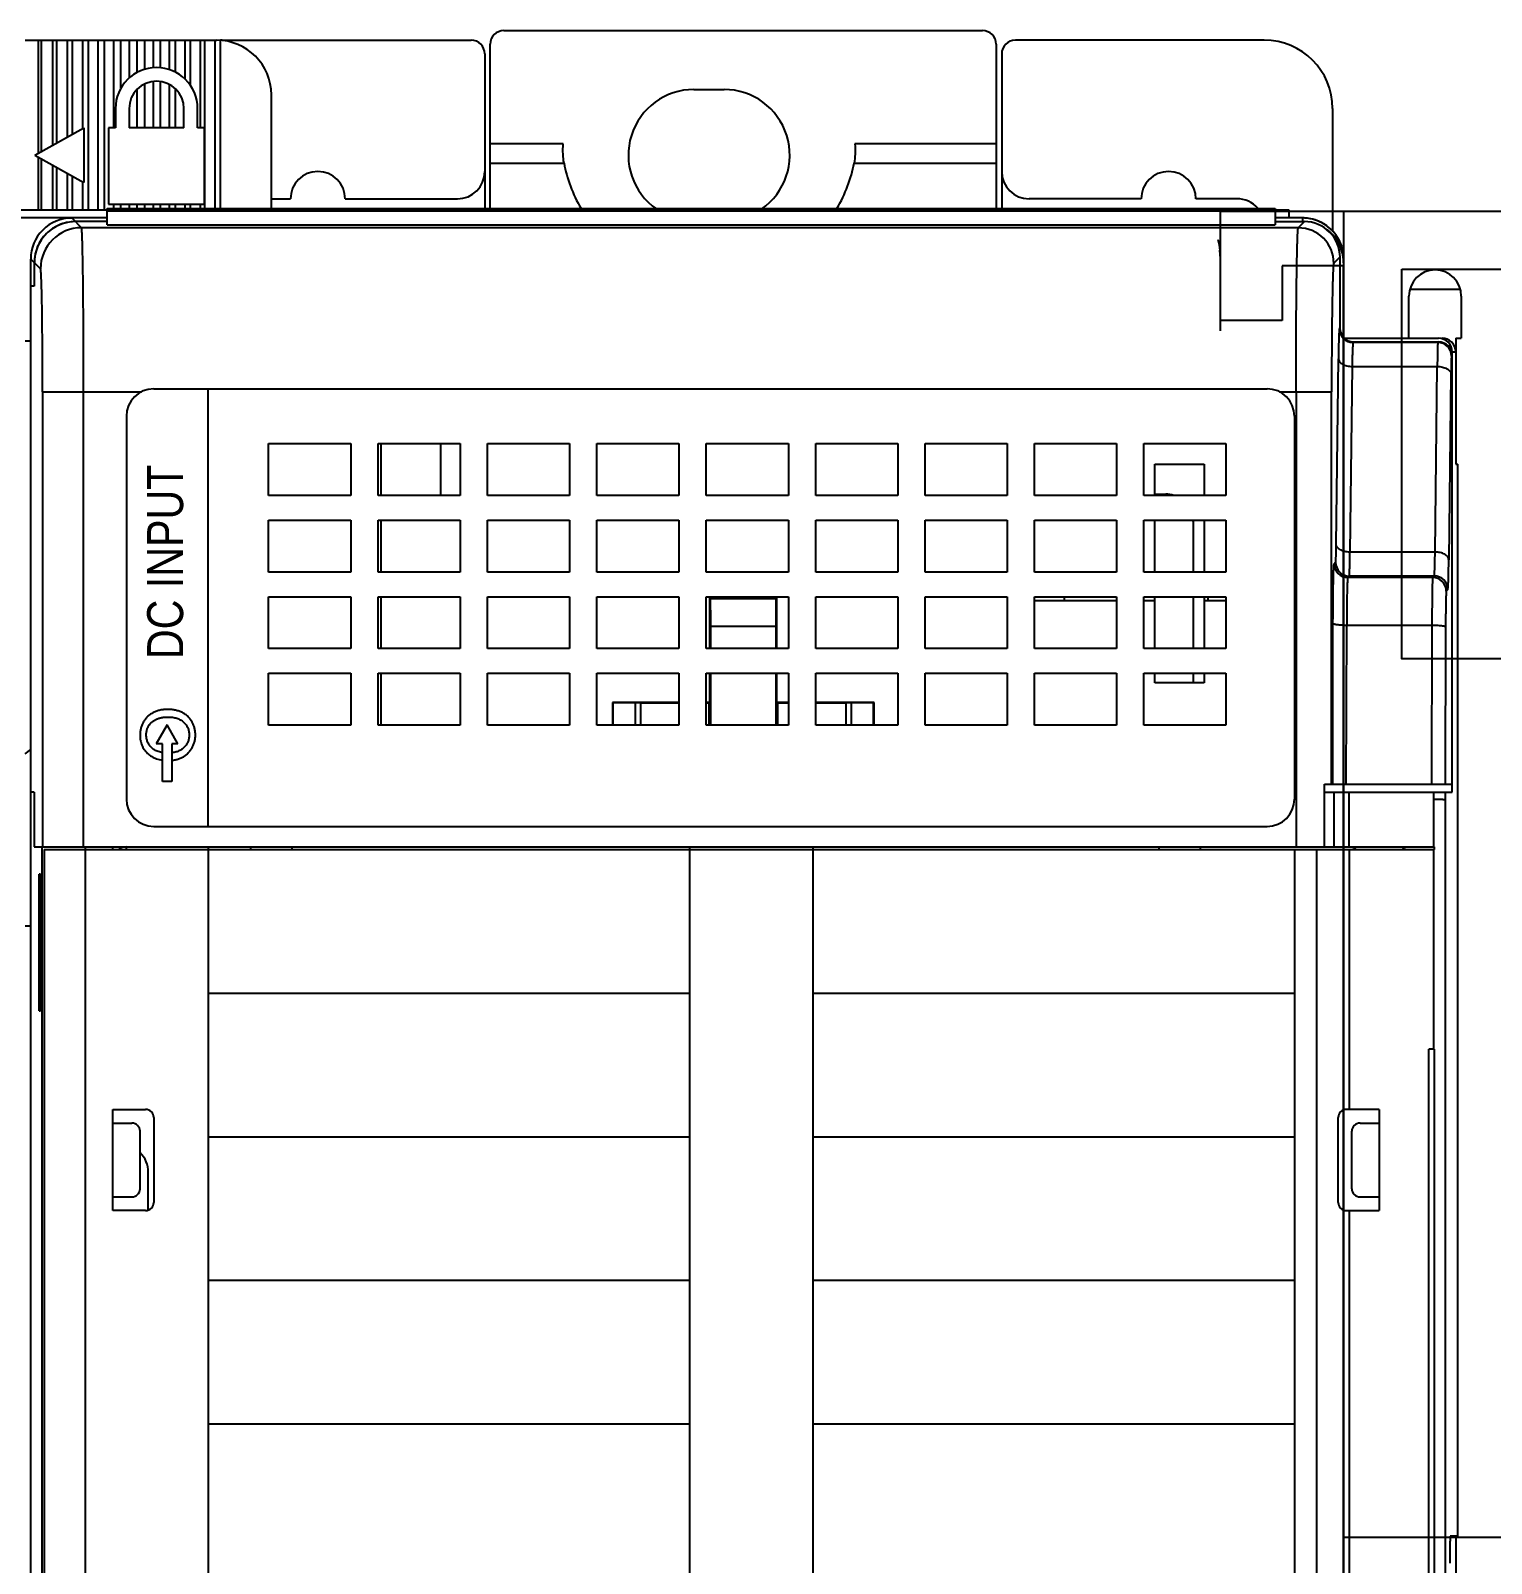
# Model space of a CAD drawing. Header units: inches. Extents: x -38 to 199, y -310 to 64.
# Drawn here: x 159.804 to 161.906, y 57.961 to 60.168 of the extents above; entities that cross this region are included whole.
import ezdxf

# ---------------------------------------------------------------- set-up
doc = ezdxf.new("R2010")
doc.units = ezdxf.units.IN
doc.header["$MEASUREMENT"] = 0
doc.layers.add('PLC', color=7, linetype='Continuous')
doc.styles.get("Standard").update_dxf_attribs({"font": 'arial.ttf'})

# ---------------------------------------------------------------- blocks, each defined once
blk = doc.blocks.new('DI32')
at = {"layer": 'PLC', "color": 7, "linetype": 'Continuous'}
for p, q in [((0.8465, 0.2894), (1.5354, 0.2894)), ((0.1575, 0.2756), (0.4331, 0.2756)), ((0.176, 0.2756), (0.176, 0.1129)), ((0.1808, 0.1155), (0.1808, 0.2756)), ((0.1968, 0.2756), (0.1968, 0.1244)), ((0.2028, 0.1278), (0.2028, 0.2756)), ((0.2181, 0.2756), (0.2181, 0.1363)), ((0.2254, 0.1403), (0.2254, 0.2756)), ((0.24, 0.2756), (0.24, 0.1484)), ((0.2485, 0.0315), (0.2485, 0.2756)), ((0.2622, 0.2756), (0.2622, 0.0315)), ((0.2718, 0.0315), (0.2718, 0.2756)), ((0.2846, 0.2756), (0.2846, 0.1496)), ((0.2953, 0.2066), (0.2953, 0.2756)), ((0.307, 0.2756), (0.307, 0.2211)), ((0.3188, 0.2293), (0.3188, 0.2756)), ((0.3294, 0.2756), (0.3294, 0.2337)), ((0.3421, 0.2361), (0.3421, 0.2756)), ((0.3516, 0.2756), (0.3516, 0.236)), ((0.3651, 0.2332), (0.3651, 0.2756)), ((0.3734, 0.2756), (0.3734, 0.2297)), ((0.3877, 0.2194), (0.3877, 0.2756)), ((0.3947, 0.2756), (0.3947, 0.2112)), ((0.4098, 0.1496), (0.4098, 0.2756)), ((0.4155, 0.2756), (0.4155, 0.0334)), ((0.4311, 0.0334), (0.4311, 0.2756)), ((0.4387, 0.0334), (0.4387, 0.2754)), ((0.4409, 0.2756), (0.7992, 0.2756)), ((0.8268, 0.0334), (0.8268, 0.2697)), ((1.5551, 0.2697), (1.5551, 0.0334)), ((1.9409, 0.2756), (1.5827, 0.2756)), ((0.8189, 0.2559), (0.8189, 0.0334)), ((1.563, 0.2559), (1.563, 0.0334)), ((0.3188, 0.1496), (0.3188, 0.2051)), ((0.3294, 0.2126), (0.3294, 0.1496)), ((0.3421, 0.1496), (0.3421, 0.2163)), ((0.3516, 0.2162), (0.3516, 0.1496)), ((0.3651, 0.1496), (0.3651, 0.2118)), ((0.3734, 0.2059), (0.3734, 0.1496)), ((1.1201, 0.2047), (1.1634, 0.2047)), ((0.2874, 0.1772), (0.2874, 0.1496)), ((0.3071, 0.1772), (0.3071, 0.1496)), ((0.3858, 0.1496), (0.3858, 0.1772)), ((0.4055, 0.1496), (0.4055, 0.1772)), ((0.5118, 0.0334), (0.5118, 0.1969)), ((2.0394, -0.0002), (2.0394, 0.1772)), ((0.1713, 0.1102), (0.2421, 0.1496)), ((0.2421, 0.1496), (0.2421, 0.0709)), ((0.2776, 0.1496), (0.2776, 0.0394)), ((0.2874, 0.1496), (0.2776, 0.1496)), ((0.3858, 0.1496), (0.3071, 0.1496)), ((0.4154, 0.1496), (0.4055, 0.1496)), ((0.4154, 0.0394), (0.4154, 0.1496)), ((0.9318, 0.1265), (0.8268, 0.1265)), ((1.5551, 0.1265), (1.3517, 0.1265)), ((0.1713, 0.1102), (0.2421, 0.0709)), ((0.176, 0.1076), (0.176, 0.0315)), ((0.1808, 0.0315), (0.1808, 0.105)), ((0.1968, 0.0961), (0.1968, 0.0315)), ((0.2028, 0.0315), (0.2028, 0.0927)), ((0.8268, 0.0987), (0.933, 0.0987)), ((1.3505, 0.0987), (1.5551, 0.0987)), ((0.2181, 0.0842), (0.2181, 0.0315)), ((0.2254, 0.0315), (0.2254, 0.0801)), ((0.24, 0.0721), (0.24, 0.0315)), ((0.5118, 0.0472), (0.5394, 0.0472)), ((0.6181, 0.0472), (0.7795, 0.0472)), ((1.7638, 0.0472), (1.6024, 0.0472)), ((1.9016, 0.0472), (1.8425, 0.0472)), ((0.0394, 0.0315), (0.2756, 0.0315)), ((0.2756, 0.0099), (0.2756, 0.0334)), ((0.2756, 0.0334), (1.9567, 0.0334)), ((0.2756, 0.0328), (1.9567, 0.0328)), ((0.2756, 0.0322), (0.6299, 0.0322)), ((0.2756, 0.0316), (0.6299, 0.0316)), ((0.2756, 0.031), (1.9567, 0.031)), ((0.2756, 0.0305), (1.9567, 0.0305)), ((0.2756, 0.0299), (1.9567, 0.0299)), ((0.2776, 0.0394), (0.4154, 0.0394)), ((0.2846, 0.0394), (0.2846, 0.0334)), ((0.2953, 0.0334), (0.2953, 0.0394)), ((0.307, 0.0394), (0.307, 0.0334)), ((0.3188, 0.0334), (0.3188, 0.0394)), ((0.3294, 0.0394), (0.3294, 0.0334)), ((0.3421, 0.0334), (0.3421, 0.0394)), ((0.3516, 0.0394), (0.3516, 0.0334)), ((0.3651, 0.0334), (0.3651, 0.0394)), ((0.3734, 0.0394), (0.3734, 0.0334)), ((0.3877, 0.0334), (0.3877, 0.0394)), ((0.3947, 0.0394), (0.3947, 0.0334)), ((0.4098, 0.0334), (0.4098, 0.0394)), ((0.6299, 0.0322), (0.6299, 0.031)), ((0.7874, 0.031), (0.7874, 0.0322)), ((0.7874, 0.0322), (1.4173, 0.0322)), ((0.7874, 0.0316), (1.4173, 0.0316)), ((1.4173, 0.0322), (1.4173, 0.031)), ((1.5748, 0.031), (1.5748, 0.0322)), ((1.5748, 0.0322), (1.9567, 0.0322)), ((1.5748, 0.0316), (1.9567, 0.0316)), ((1.9567, 0.0334), (1.9567, 0.0099)), ((1.9567, 0.0315), (1.9764, 0.0315)), ((1.9764, 0.0315), (1.9764, 0.0197)), ((0.2756, 0.0197), (0.0197, 0.0197)), ((0.2244, 0.0197), (0.2386, 0.0055)), ((0.2756, 0.0144), (0.2297, 0.0144)), ((1.9898, 0.0055), (0.2386, 0.0055)), ((0.2756, 0.0099), (1.9567, 0.0099)), ((1.9961, 0.0197), (1.9567, 0.0197)), ((1.9567, 0.0144), (1.9987, 0.0144)), ((1.9898, 0.0055), (1.9987, 0.0144)), ((1.9961, 0.0197), (1.9961, 0.0144)), ((0.1654, -4.6063), (0.1654, -0.0394)), ((0.1795, -0.0535), (0.1654, -0.0394)), ((2.0498, -0.0368), (2.041, -0.0456)), ((2.0498, -0.0368), (2.0498, -0.1392)), ((0.1706, -0.0591), (0.1703, -0.0787)), ((0.1706, -0.0447), (0.1706, -0.0591)), ((2.0551, -0.0447), (2.0551, -0.1523)), ((0.1703, -0.0787), (0.1654, -0.0787)), ((2.1506, -0.0827), (2.223, -0.0827)), ((2.1492, -0.1535), (2.1492, -0.0927)), ((2.2244, -0.0927), (2.2244, -0.1535)), ((2.049, -0.14), (2.0498, -0.1392)), ((2.0564, -0.1535), (2.1916, -0.1535)), ((2.2165, -0.1535), (2.2165, -0.3346)), ((2.2165, -0.1535), (2.2244, -0.1535)), ((0.1654, -0.1575), (0.1575, -0.1575)), ((2.0695, -0.1588), (2.0687, -0.1596)), ((2.1908, -0.1596), (2.0687, -0.1596)), ((2.0695, -0.1588), (2.1916, -0.1588)), ((2.1908, -0.1596), (2.1916, -0.1588)), ((2.2112, -0.8071), (2.2112, -0.1732)), ((2.2112, -0.1732), (2.2165, -0.1732)), ((2.0445, -0.4502), (2.0476, -0.183)), ((2.0673, -0.1941), (2.0641, -0.4613)), ((2.0673, -0.1941), (2.1899, -0.1941)), ((2.1868, -0.4613), (2.1899, -0.1941)), ((2.2112, -0.1785), (2.2104, -0.1793)), ((0.2416, -0.2307), (0.2416, -0.2165)), ((2.2096, -0.2052), (2.2064, -0.4723)), ((0.1826, -0.2306), (0.1826, -0.8858)), ((0.1826, -0.2307), (0.3247, -0.2307)), ((0.2416, -0.8858), (0.2416, -0.2307)), ((0.3425, -0.2264), (1.9449, -0.2264)), ((1.9627, -0.2307), (2.0378, -0.2307)), ((1.9866, -0.2307), (1.9866, -0.8858)), ((2.0378, -0.7953), (2.0378, -0.2306)), ((0.3031, -0.2657), (0.3031, -0.8169)), ((1.9843, -0.2657), (1.9843, -0.8169)), ((0.5079, -0.3799), (0.5079, -0.3051)), ((0.5079, -0.3051), (0.626, -0.3051)), ((0.626, -0.3051), (0.626, -0.3799)), ((0.6654, -0.3799), (0.6654, -0.3051)), ((0.6654, -0.3051), (0.7835, -0.3051)), ((0.6693, -0.3051), (0.6693, -0.3799)), ((0.7559, -0.3799), (0.7559, -0.3051)), ((0.7835, -0.3051), (0.7835, -0.3799)), ((0.8228, -0.3799), (0.8228, -0.3051)), ((0.8228, -0.3051), (0.9409, -0.3051)), ((0.9409, -0.3051), (0.9409, -0.3799)), ((0.9803, -0.3799), (0.9803, -0.3051)), ((0.9803, -0.3051), (1.0984, -0.3051)), ((1.0984, -0.3051), (1.0984, -0.3799)), ((1.1378, -0.3799), (1.1378, -0.3051)), ((1.1378, -0.3051), (1.2559, -0.3051)), ((1.2559, -0.3051), (1.2559, -0.3799)), ((1.2953, -0.3799), (1.2953, -0.3051)), ((1.2953, -0.3051), (1.4134, -0.3051)), ((1.4134, -0.3051), (1.4134, -0.3799)), ((1.4528, -0.3799), (1.4528, -0.3051)), ((1.4528, -0.3051), (1.5709, -0.3051)), ((1.5709, -0.3051), (1.5709, -0.3799)), ((1.6102, -0.3799), (1.6102, -0.3051)), ((1.6102, -0.3051), (1.7283, -0.3051)), ((1.7283, -0.3051), (1.7283, -0.3799)), ((1.7677, -0.3799), (1.7677, -0.3051)), ((1.7677, -0.3051), (1.8858, -0.3051)), ((1.8858, -0.3051), (1.8858, -0.3799)), ((1.7835, -0.3799), (1.7835, -0.3346)), ((1.7835, -0.3346), (1.8543, -0.3346)), ((1.8543, -0.3346), (1.8543, -0.3799)), ((2.2165, -0.3346), (2.2193, -0.3346)), ((2.2193, -1.878), (2.2193, -0.3346)), ((0.626, -0.3799), (0.5079, -0.3799)), ((0.7835, -0.3799), (0.6654, -0.3799)), ((0.9409, -0.3799), (0.8228, -0.3799)), ((1.0984, -0.3799), (0.9803, -0.3799)), ((1.2559, -0.3799), (1.1378, -0.3799)), ((1.4134, -0.3799), (1.2953, -0.3799)), ((1.5709, -0.3799), (1.4528, -0.3799)), ((1.7283, -0.3799), (1.6102, -0.3799)), ((1.8858, -0.3799), (1.7677, -0.3799)), ((1.7835, -0.378), (1.7992, -0.378)), ((0.5079, -0.4902), (0.5079, -0.4154)), ((0.5079, -0.4154), (0.626, -0.4154)), ((0.626, -0.4154), (0.626, -0.4902)), ((0.6654, -0.4902), (0.6654, -0.4154)), ((0.6654, -0.4154), (0.7835, -0.4154)), ((0.6693, -0.4154), (0.6693, -0.4902)), ((0.7835, -0.4154), (0.7835, -0.4902)), ((0.8228, -0.4902), (0.8228, -0.4154)), ((0.8228, -0.4154), (0.9409, -0.4154)), ((0.9409, -0.4154), (0.9409, -0.4902)), ((0.9803, -0.4902), (0.9803, -0.4154)), ((0.9803, -0.4154), (1.0984, -0.4154)), ((1.0984, -0.4154), (1.0984, -0.4902)), ((1.1378, -0.4902), (1.1378, -0.4154)), ((1.1378, -0.4154), (1.2559, -0.4154)), ((1.2559, -0.4154), (1.2559, -0.4902)), ((1.2953, -0.4902), (1.2953, -0.4154)), ((1.2953, -0.4154), (1.4134, -0.4154)), ((1.4134, -0.4154), (1.4134, -0.4902)), ((1.4528, -0.4902), (1.4528, -0.4154)), ((1.4528, -0.4154), (1.5709, -0.4154)), ((1.5709, -0.4154), (1.5709, -0.4902)), ((1.6102, -0.4902), (1.6102, -0.4154)), ((1.6102, -0.4154), (1.7283, -0.4154)), ((1.7283, -0.4154), (1.7283, -0.4902)), ((1.7677, -0.4902), (1.7677, -0.4154)), ((1.7677, -0.4154), (1.8858, -0.4154)), ((1.7835, -0.4902), (1.7835, -0.4154)), ((1.8386, -0.4173), (1.8386, -0.4902)), ((1.8543, -0.4154), (1.8543, -0.4902)), ((1.8858, -0.4154), (1.8858, -0.4902)), ((2.1868, -0.4613), (2.0641, -0.4613)), ((2.0415, -0.4782), (2.0436, -0.4761)), ((0.626, -0.4902), (0.5079, -0.4902)), ((0.7835, -0.4902), (0.6654, -0.4902)), ((0.9409, -0.4902), (0.8228, -0.4902)), ((1.0984, -0.4902), (0.9803, -0.4902)), ((1.2559, -0.4902), (1.1378, -0.4902)), ((1.4134, -0.4902), (1.2953, -0.4902)), ((1.5709, -0.4902), (1.4528, -0.4902)), ((1.7283, -0.4902), (1.6102, -0.4902)), ((1.8858, -0.4902), (1.7677, -0.4902)), ((2.0633, -0.4957), (2.0612, -0.4979)), ((2.1832, -0.4979), (2.0612, -0.4979)), ((2.0633, -0.4957), (2.1854, -0.4957)), ((2.1832, -0.4979), (2.1854, -0.4957)), ((0.5079, -0.6004), (0.5079, -0.5256)), ((0.5079, -0.5256), (0.626, -0.5256)), ((0.626, -0.5256), (0.626, -0.6004)), ((0.6654, -0.6004), (0.6654, -0.5256)), ((0.6654, -0.5256), (0.7835, -0.5256)), ((0.6693, -0.5256), (0.6693, -0.6004)), ((0.7835, -0.5256), (0.7835, -0.6004)), ((0.8228, -0.6004), (0.8228, -0.5256)), ((0.8228, -0.5256), (0.9409, -0.5256)), ((0.9409, -0.5256), (0.9409, -0.6004)), ((0.9803, -0.6004), (0.9803, -0.5256)), ((0.9803, -0.5256), (1.0984, -0.5256)), ((1.0984, -0.5256), (1.0984, -0.6004)), ((1.1378, -0.6004), (1.1378, -0.5256)), ((1.1378, -0.5256), (1.2559, -0.5256)), ((1.1431, -0.6004), (1.1431, -0.5256)), ((1.1438, -0.5288), (1.1435, -0.5256)), ((1.2381, -0.5288), (1.1438, -0.5288)), ((1.2384, -0.5256), (1.2381, -0.5288)), ((1.2388, -0.5256), (1.2388, -0.6004)), ((1.2559, -0.5256), (1.2559, -0.6004)), ((1.2953, -0.6004), (1.2953, -0.5256)), ((1.2953, -0.5256), (1.4134, -0.5256)), ((1.4134, -0.5256), (1.4134, -0.6004)), ((1.4528, -0.6004), (1.4528, -0.5256)), ((1.4528, -0.5256), (1.5709, -0.5256)), ((1.5709, -0.5256), (1.5709, -0.6004)), ((1.6102, -0.6004), (1.6102, -0.5256)), ((1.6102, -0.5256), (1.7283, -0.5256)), ((1.6535, -0.5315), (1.6535, -0.5256)), ((1.7283, -0.5256), (1.7283, -0.6004)), ((1.7677, -0.6004), (1.7677, -0.5256)), ((1.7677, -0.5256), (1.8858, -0.5256)), ((1.7835, -0.6004), (1.7835, -0.5256)), ((1.8386, -0.5256), (1.8386, -0.6004)), ((1.8543, -0.5256), (1.8543, -0.6004)), ((1.8595, -0.5256), (1.8595, -0.5315)), ((1.8858, -0.5256), (1.8858, -0.6004)), ((2.205, -0.5154), (2.2029, -0.5176)), ((1.7283, -0.5315), (1.6102, -0.5315)), ((1.7835, -0.5315), (1.7677, -0.5315)), ((1.8858, -0.5315), (1.8543, -0.5315)), ((1.1441, -0.6004), (1.1441, -0.5681)), ((1.1441, -0.5681), (1.2378, -0.5681)), ((1.2378, -0.5681), (1.2378, -0.6004)), ((2.0394, -0.7953), (2.0398, -0.5644)), ((2.059, -0.7953), (2.0595, -0.5669)), ((2.1822, -0.5669), (2.0595, -0.5669)), ((2.1822, -0.5669), (2.1818, -0.7953)), ((2.2019, -0.5693), (2.2015, -0.7953)), ((0.626, -0.6004), (0.5079, -0.6004)), ((0.7835, -0.6004), (0.6654, -0.6004)), ((0.9409, -0.6004), (0.8228, -0.6004)), ((1.0984, -0.6004), (0.9803, -0.6004)), ((1.2559, -0.6004), (1.1378, -0.6004)), ((1.4134, -0.6004), (1.2953, -0.6004)), ((1.5709, -0.6004), (1.4528, -0.6004)), ((1.7283, -0.6004), (1.6102, -0.6004)), ((1.8858, -0.6004), (1.7677, -0.6004)), ((0.5079, -0.7106), (0.5079, -0.6358)), ((0.5079, -0.6358), (0.626, -0.6358)), ((0.626, -0.6358), (0.626, -0.7106)), ((0.6654, -0.7106), (0.6654, -0.6358)), ((0.6654, -0.6358), (0.7835, -0.6358)), ((0.6693, -0.6358), (0.6693, -0.7106)), ((0.7835, -0.6358), (0.7835, -0.7106)), ((0.8228, -0.7106), (0.8228, -0.6358)), ((0.8228, -0.6358), (0.9409, -0.6358)), ((0.9409, -0.6358), (0.9409, -0.7106)), ((0.9803, -0.7106), (0.9803, -0.6358)), ((0.9803, -0.6358), (1.0984, -0.6358)), ((1.0984, -0.6358), (1.0984, -0.7106)), ((1.1378, -0.7106), (1.1378, -0.6358)), ((1.1378, -0.6358), (1.2559, -0.6358)), ((1.1431, -0.6778), (1.1431, -0.6358)), ((1.1441, -0.7106), (1.1441, -0.6358)), ((1.2378, -0.6358), (1.2378, -0.7106)), ((1.2388, -0.6358), (1.2388, -0.6778)), ((1.2559, -0.6358), (1.2559, -0.7106)), ((1.2953, -0.7106), (1.2953, -0.6358)), ((1.2953, -0.6358), (1.4134, -0.6358)), ((1.4134, -0.6358), (1.4134, -0.7106)), ((1.4528, -0.7106), (1.4528, -0.6358)), ((1.4528, -0.6358), (1.5709, -0.6358)), ((1.5709, -0.6358), (1.5709, -0.7106)), ((1.6102, -0.7106), (1.6102, -0.6358)), ((1.6102, -0.6358), (1.7283, -0.6358)), ((1.7283, -0.6358), (1.7283, -0.7106)), ((1.7677, -0.7106), (1.7677, -0.6358)), ((1.7677, -0.6358), (1.8858, -0.6358)), ((1.7835, -0.6496), (1.7835, -0.6358)), ((1.8386, -0.6358), (1.8386, -0.6496)), ((1.8543, -0.6358), (1.8543, -0.6496)), ((1.8858, -0.6358), (1.8858, -0.7106)), ((1.8543, -0.6496), (1.7835, -0.6496)), ((1.0026, -0.6778), (1.0026, -0.7106)), ((1.0026, -0.6778), (1.0032, -0.6784)), ((1.0984, -0.6778), (1.0026, -0.6778)), ((1.0032, -0.6784), (1.0032, -0.7106)), ((1.0236, -0.6784), (1.0032, -0.6784)), ((1.0354, -0.6785), (1.0354, -0.7106)), ((1.0433, -0.6791), (1.0433, -0.7106)), ((1.0984, -0.6791), (1.0433, -0.6791)), ((1.1431, -0.6778), (1.1378, -0.6778)), ((1.1417, -0.6791), (1.1378, -0.6791)), ((1.1431, -0.6778), (1.1417, -0.6791)), ((1.1417, -0.7106), (1.1417, -0.6791)), ((1.2388, -0.6778), (1.2402, -0.6791)), ((1.2559, -0.6778), (1.2388, -0.6778)), ((1.2402, -0.6791), (1.2402, -0.7106)), ((1.2559, -0.6791), (1.2402, -0.6791)), ((1.3793, -0.6778), (1.2953, -0.6778)), ((1.3386, -0.6791), (1.2953, -0.6791)), ((1.3386, -0.6791), (1.3386, -0.7106)), ((1.3465, -0.6785), (1.3465, -0.7106)), ((1.3786, -0.6784), (1.3583, -0.6784)), ((1.3793, -0.6778), (1.3786, -0.6784)), ((1.3786, -0.7106), (1.3786, -0.6784)), ((1.3793, -0.7106), (1.3793, -0.6778)), ((0.3618, -0.7103), (0.3461, -0.7374)), ((0.3774, -0.7374), (0.3618, -0.7103)), ((0.626, -0.7106), (0.5079, -0.7106)), ((0.7835, -0.7106), (0.6654, -0.7106)), ((0.9409, -0.7106), (0.8228, -0.7106)), ((1.0984, -0.7106), (0.9803, -0.7106)), ((1.2559, -0.7106), (1.1378, -0.7106)), ((1.4134, -0.7106), (1.2953, -0.7106)), ((1.5709, -0.7106), (1.4528, -0.7106)), ((1.7283, -0.7106), (1.6102, -0.7106)), ((1.8858, -0.7106), (1.7677, -0.7106)), ((0.1575, -0.752), (0.1654, -0.7457)), ((0.3552, -0.7374), (0.3461, -0.7374)), ((0.3552, -0.7915), (0.3552, -0.7374)), ((0.3552, -0.75), (0.3552, -0.75)), ((0.3774, -0.7374), (0.3684, -0.7374)), ((0.3684, -0.7374), (0.3684, -0.7915)), ((0.3551, -0.761), (0.3552, -0.761)), ((0.3684, -0.7503), (0.3684, -0.7503)), ((0.3684, -0.7613), (0.3684, -0.7613)), ((0.3684, -0.7915), (0.3552, -0.7915)), ((0.1703, -0.8071), (0.1654, -0.8071)), ((0.1703, -0.8071), (0.1706, -0.8268)), ((2.0276, -0.8858), (2.0276, -0.7953)), ((2.0276, -0.7953), (2.2112, -0.7953)), ((2.0276, -0.8071), (2.2112, -0.8071)), ((2.0408, -0.8071), (2.0408, -0.8858)), ((2.0629, -0.8858), (2.0629, -0.8071)), ((2.185, -0.8858), (2.185, -0.8071)), ((2.2014, -0.8071), (2.2013, -3.747)), ((0.1706, -0.8268), (0.1706, -0.8858)), ((0.3425, -0.8563), (1.9449, -0.8563)), ((0.1706, -0.8858), (2.1851, -0.8858)), ((0.1815, -0.8858), (0.1815, -4.6063)), ((0.185, -0.8898), (0.185, -4.5315)), ((0.185, -0.8898), (2.185, -0.8898)), ((0.2441, -4.6077), (0.2441, -0.8858)), ((0.2835, -0.8898), (0.2835, -0.8858)), ((0.3031, -0.8898), (0.3031, -0.8858)), ((0.4823, -0.8898), (0.4823, -0.8858)), ((0.5413, -0.8858), (0.5413, -0.8898)), ((1.7894, -0.8898), (1.7894, -0.8858)), ((1.8484, -0.8858), (1.8484, -0.8898)), ((1.9843, -0.8898), (1.9843, -4.5561)), ((2.016, -0.8898), (2.016, -4.3701)), ((2.0629, -0.8898), (2.0629, -1.2638)), ((2.185, -1.1772), (2.185, -0.8898)), ((2.1853, -0.8858), (2.1853, -0.8898)), ((0.1777, -1.122), (0.1777, -0.9252)), ((0.1794, -0.9252), (0.1777, -0.9252)), ((0.1794, -0.9252), (0.1794, -1.122)), ((0.1654, -1), (0.1575, -1)), ((0.1777, -1.122), (0.1794, -1.122)), ((2.1779, -4.2717), (2.1779, -1.1772)), ((2.185, -1.1772), (2.1779, -1.1772)), ((2.1853, -1.1772), (2.1853, -3.747)), ((0.2835, -1.4094), (0.2835, -1.2638)), ((0.2835, -1.2638), (0.3307, -1.2638)), ((0.3425, -1.2756), (0.3425, -1.3976)), ((2.0472, -1.3976), (2.0472, -1.2756)), ((2.1063, -1.2638), (2.0591, -1.2638)), ((2.1063, -1.2638), (2.1063, -1.4094)), ((0.2835, -1.2835), (0.311, -1.2835)), ((0.3228, -1.378), (0.3228, -1.2953)), ((2.0669, -1.378), (2.0669, -1.2953)), ((2.0787, -1.2835), (2.1063, -1.2835)), ((0.3346, -1.4087), (0.3346, -1.3543)), ((0.2835, -1.3898), (0.311, -1.3898)), ((2.0787, -1.3898), (2.1063, -1.3898)), ((0.3307, -1.4094), (0.2835, -1.4094)), ((2.0591, -1.4094), (2.1063, -1.4094)), ((2.0629, -1.4094), (2.0629, -2.5709)), ((2.2193, -1.878), (2.2086, -1.878)), ((2.2165, -1.878), (2.2165, -4.4528))]:
    blk.add_line(p, q, dxfattribs=at)
at = {"layer": 'PLC'}
for p, q in [((0.4209, -0.8563), (0.4209, -0.2264)), ((0.4209, -1.0965), (1.1142, -1.0965)), ((1.291, -1.0965), (1.9843, -1.0965)), ((0.4209, -1.3031), (1.1142, -1.3031)), ((1.291, -1.3031), (1.9843, -1.3031)), ((0.4209, -1.5098), (1.1142, -1.5098)), ((1.291, -1.5098), (1.9843, -1.5098)), ((0.4209, -1.7165), (1.1142, -1.7165)), ((1.291, -1.7165), (1.9843, -1.7165))]:
    blk.add_line(p, q, dxfattribs=at)
for points in [[(0.2441, -0.8858), (0.4209, -0.8858), (0.4209, -4.6102), (0.2441, -4.6102)], [(1.1142, -0.8858), (1.291, -0.8858), (1.291, -4.6102), (1.1142, -4.6102)]]:
    blk.add_lwpolyline(points, close=True, dxfattribs=at)
at = {"layer": 'PLC', "color": 7, "linetype": 'Continuous'}
for centre, radius, start, end in [((0.8465, 0.2697), 0.0197, 90, 180), ((1.5354, 0.2697), 0.0197, 0, 90), ((0.4331, 0.1969), 0.0787, 0, 90), ((0.4409, 0.1772), 0.0984, 90, 91.3317), ((0.7992, 0.2559), 0.0197, 0, 90), ((1.5827, 0.2559), 0.0197, 90, 180), ((1.9409, 0.1772), 0.0984, 0, 90), ((0.3465, 0.1772), 0.0591, 0, 180), ((0.3465, 0.1772), 0.0394, 0, 180), ((1.1201, 0.1102), 0.0945, 90, 235.0667), ((1.1634, 0.1102), 0.0945, 304.9335, 90), ((0.5787, 0.0472), 0.0394, 0, 180), ((0.7795, 0.0866), 0.0394, 270, 0), ((1.6024, 0.0866), 0.0394, 180, 270), ((1.8031, 0.0472), 0.0394, 0, 180), ((1.9016, 0.0079), 0.0394, 40.6738, 90), ((0.2244, -0.0394), 0.059, 89.9993, 180.0002), ((0.2297, -0.0446), 0.059, 89.9958, 180.0037), ((0.2386, -0.0535), 0.0591, 90.021, 179.979), ((0.23, -0.0449), 0.0594, 129.6259, 140.3741), ((0.2296, -0.0445), 0.0588, 123.4354, 129.6142), ((0.2298, -0.0448), 0.0592, 111.9998, 123.4146), ((0.2296, -0.0444), 0.0588, 106.6482, 111.988), ((0.2297, -0.045), 0.0594, 90.068, 106.6251), ((1.9898, -0.0457), 0.0512, 0.021, 89.979), ((1.9961, -0.0394), 0.0591, 18.0226, 90), ((1.9961, -0.0388), 0.0585, 86.6972, 89.9958), ((1.9987, -0.0368), 0.0512, 359.9961, 90.0043), ((1.996, -0.0398), 0.0595, 72.0276, 86.6788), ((1.996, -0.0395), 0.0592, 58.9133, 71.9573), ((1.9962, -0.0392), 0.0589, 53.9774, 58.9045), ((1.9962, -0.0445), 0.0589, 50.52, 56.4626), ((1.9957, -0.0397), 0.0595, 36.0762, 53.9181), ((1.9959, -0.0448), 0.0593, 46.7705, 50.5186), ((0.2298, -0.0447), 0.0592, 146.5815, 158.0007), ((0.2295, -0.0446), 0.0589, 140.3852, 146.5619), ((1.9961, -0.0447), 0.059, 8.3796, 46.7936), ((1.9962, -0.0393), 0.0588, 32.0286, 36.019), ((1.9959, -0.0394), 0.0592, 18.0418, 32.0142), ((1.9956, -0.0395), 0.0595, 2.7878, 17.9645), ((0.2301, -0.0447), 0.0595, 163.3914, 179.9412), ((0.2294, -0.0445), 0.0587, 158.0136, 163.3591), ((1.9958, -0.0447), 0.0593, 5.0911, 8.4068), ((1.9966, -0.0447), 0.0585, 0.01, 5.0965), ((2.1868, -0.0927), 0.0376, 0, 180), ((2.0687, -0.1399), 0.0197, 180.0236, 269.9764), ((2.1907, -0.1793), 0.0197, 0.0236, 89.9765), ((0.3425, -0.2657), 0.0394, 90, 180), ((1.9449, -0.2657), 0.0394, 0, 90), ((1.7992, -0.4173), 0.0394, 72.6124, 90), ((1.7992, -0.4173), 0.0394, 0, 2.9491), ((2.0612, -0.4782), 0.0197, 180.0236, 269.9764), ((2.0633, -0.4761), 0.0197, 180.0236, 269.9764), ((2.1832, -0.5176), 0.0197, 0.0236, 89.9765), ((2.1854, -0.5154), 0.0197, 0.0235, 89.9764), ((0.3425, -0.8169), 0.0394, 180, 270), ((1.9449, -0.8169), 0.0394, 270, 0), ((0.3031, -0.9055), 0.0197, 90, 125.416), ((2.0649, -0.8779), 0.0119, 281.0666, 292.0917), ((2.065, -0.878), 0.0118, 292.1642, 314.6643), ((2.1476, -0.878), 0.0118, 225.3365, 247.8803), ((2.1476, -0.8779), 0.0119, 247.9524, 258.9648), ((0.3307, -1.2756), 0.0118, 360, 90), ((2.0591, -1.2756), 0.0118, 90, 180), ((0.311, -1.2953), 0.0118, 360, 90), ((2.0787, -1.2953), 0.0118, 90, 180), ((0.2953, -1.3543), 0.0394, 0, 45.5094), ((0.311, -1.378), 0.0118, 270, 0), ((2.0787, -1.378), 0.0118, 180, 270), ((0.3307, -1.3976), 0.0118, 270, 360), ((2.0591, -1.3976), 0.0118, 180, 270)]:
    blk.add_arc(centre, radius, start, end, dxfattribs=at)
for centre, major_axis, ratio, start_param, end_param in [((2.0695, -0.1391), (0.0139, 0.0139), 0.999695, -3.926839, -2.356347), ((2.1916, -0.1732), (0.0197, 0), 0.999848, 0, 1.570796), ((2.1968, -0.1732), (0.0197, 0), 0.999848, 6.283185, 7.853982), ((2.1916, -0.1785), (-0.0139, -0.0139), 0.999695, 2.356347, 3.926839), ((1.1438, -0.5681), (0, 0.0394), 0.008727, -1.570796, -0.087266), ((1.2381, -0.5681), (0, 0.0394), 0.008727, 0.087266, 1.570796), ((1.0236, -0.6786), (0.0197, 0), 0.008727, 6.283185, 7.853982), ((1.3583, -0.6786), (0.0197, 0), 0.008727, 7.853982, 9.424778)]:
    blk.add_ellipse(centre, major_axis=major_axis, ratio=ratio, start_param=start_param, end_param=end_param, dxfattribs=at)
for points, knots in [([(0.933, 0.0987), (0.9322, 0.1029), (0.9313, 0.1122), (0.9314, 0.1215), (0.9318, 0.1265)], [0, 0, 0, 0, 0.459317, 1, 1, 1, 1]), ([(1.3516, 0.1265), (1.3521, 0.1215), (1.3522, 0.1122), (1.3512, 0.1029), (1.3505, 0.0987)], [0, 0, 0, 0, 0.540683, 1, 1, 1, 1]), ([(0.933, 0.0987), (0.9351, 0.0874), (0.9415, 0.0648), (0.9515, 0.0435), (0.9576, 0.0333)], [0, 0, 0, 0, 0.492394, 1, 1, 1, 1]), ([(1.3258, 0.0333), (1.3319, 0.0435), (1.342, 0.0648), (1.3484, 0.0874), (1.3505, 0.0987)], [0, 0, 0, 0, 0.507607, 1, 1, 1, 1]), ([(0.2416, -0.2165), (0.2416, -0.202), (0.2415, -0.1736), (0.2413, -0.1326), (0.2411, -0.1003), (0.2409, -0.0765), (0.2407, -0.0606), (0.2404, -0.0462), (0.2402, -0.0333), (0.24, -0.0222), (0.2397, -0.014), (0.2396, -0.0084), (0.2394, -0.005), (0.2393, -0.002), (0.2392, 0.0005), (0.239, 0.0025), (0.2389, 0.004), (0.2387, 0.0049), (0.2387, 0.0054), (0.2386, 0.0055)], [0, 0, 0, 0, 0.195981, 0.382875, 0.554267, 0.632256, 0.704186, 0.769433, 0.82743, 0.877672, 0.919725, 0.937563, 0.95322, 0.966669, 0.977879, 0.986825, 0.993492, 0.997875, 1, 1, 1, 1]), ([(1.9866, -0.2307), (1.9866, -0.2155), (1.9867, -0.1856), (1.9868, -0.1423), (1.9871, -0.108), (1.9873, -0.0827), (1.9875, -0.0656), (1.9878, -0.0501), (1.988, -0.0363), (1.9883, -0.0243), (1.9885, -0.0156), (1.9887, -0.0095), (1.9888, -0.0058), (1.989, -0.0026), (1.9891, 0.0001), (1.9893, 0.0022), (1.9894, 0.0038), (1.9896, 0.0048), (1.9897, 0.0053), (1.9897, 0.0055), (1.9898, 0.0055)], [0, 0, 0, 0, 0.192929, 0.378592, 0.550038, 0.628384, 0.70081, 0.766641, 0.82525, 0.876093, 0.918688, 0.936767, 0.952638, 0.966269, 0.97763, 0.986692, 0.993437, 0.997862, 0.99921, 1, 1, 1, 1]), ([(0.1826, -0.2306), (0.1826, -0.2193), (0.1825, -0.1969), (0.1823, -0.1644), (0.1821, -0.1387), (0.1819, -0.1196), (0.1817, -0.1069), (0.1815, -0.0952), (0.1812, -0.0849), (0.181, -0.0759), (0.1807, -0.0684), (0.1805, -0.0631), (0.1803, -0.0596), (0.1801, -0.0576), (0.18, -0.056), (0.1798, -0.0548), (0.1797, -0.054), (0.1796, -0.0536), (0.1795, -0.0535)], [0, 0, 0, 0, 0.19291, 0.378564, 0.549987, 0.628321, 0.700741, 0.766558, 0.825165, 0.875998, 0.918591, 0.952536, 0.96617, 0.977534, 0.986601, 0.99336, 0.99781, 1, 1, 1, 1]), ([(2.041, -0.0456), (2.0409, -0.0457), (2.0408, -0.0462), (2.0406, -0.047), (2.0405, -0.0482), (2.0403, -0.0499), (2.0402, -0.052), (2.04, -0.0556), (2.0397, -0.0612), (2.0394, -0.069), (2.0392, -0.0784), (2.0389, -0.0892), (2.0387, -0.1013), (2.0385, -0.1147), (2.0382, -0.1346), (2.038, -0.1614), (2.0378, -0.1954), (2.0378, -0.2187), (2.0378, -0.2306)], [0, 0, 0, 0, 0.00219, 0.006639, 0.013397, 0.022463, 0.033826, 0.047459, 0.081402, 0.123994, 0.174825, 0.233431, 0.299247, 0.371666, 0.45, 0.621425, 0.807083, 1, 1, 1, 1]), ([(2.049, -0.14), (2.049, -0.14), (2.0489, -0.1404), (2.0488, -0.141), (2.0487, -0.142), (2.0486, -0.1433), (2.0485, -0.1449), (2.0484, -0.1478), (2.0482, -0.1522), (2.048, -0.1584), (2.0479, -0.1657), (2.0477, -0.174), (2.0477, -0.1799), (2.0476, -0.183)], [0, 0, 0, 0, 0.006879, 0.021647, 0.044411, 0.075145, 0.113744, 0.160068, 0.275264, 0.419062, 0.589454, 0.784113, 1, 1, 1, 1]), ([(2.0687, -0.1596), (2.0686, -0.1597), (2.0686, -0.16), (2.0685, -0.1604), (2.0684, -0.1612), (2.0683, -0.1623), (2.0682, -0.1636), (2.0681, -0.1659), (2.0679, -0.1694), (2.0677, -0.1744), (2.0676, -0.1802), (2.0674, -0.1869), (2.0673, -0.1916), (2.0673, -0.1941)], [0, 0, 0, 0, 0.007104, 0.021977, 0.044797, 0.075552, 0.114178, 0.16052, 0.27564, 0.419362, 0.589708, 0.784349, 1, 1, 1, 1]), ([(2.1908, -0.1596), (2.1907, -0.1597), (2.1907, -0.16), (2.1906, -0.1605), (2.1906, -0.1612), (2.1905, -0.1623), (2.1904, -0.1636), (2.1904, -0.1659), (2.1903, -0.1694), (2.1902, -0.1744), (2.1901, -0.1802), (2.19, -0.1869), (2.1899, -0.1916), (2.1899, -0.1941)], [0, 0, 0, 0, 0.006704, 0.021405, 0.044132, 0.074838, 0.113443, 0.159788, 0.274964, 0.418798, 0.589299, 0.784131, 1, 1, 1, 1]), ([(2.0476, -0.183), (2.0476, -0.1838), (2.048, -0.1853), (2.0492, -0.1874), (2.0511, -0.1893), (2.0545, -0.1916), (2.06, -0.1935), (2.0648, -0.1941), (2.0673, -0.1941)], [0, 0, 0, 0, 0.08912, 0.185642, 0.293613, 0.414806, 0.692453, 1, 1, 1, 1]), ([(2.1899, -0.1941), (2.1924, -0.1941), (2.1972, -0.1947), (2.2027, -0.1966), (2.2062, -0.1989), (2.2081, -0.2008), (2.2093, -0.2029), (2.2096, -0.2044), (2.2096, -0.2052)], [0, 0, 0, 0, 0.307447, 0.58504, 0.706259, 0.81429, 0.910865, 1, 1, 1, 1]), ([(2.2104, -0.1793), (2.2104, -0.1794), (2.2104, -0.1796), (2.2103, -0.1799), (2.2102, -0.1805), (2.2102, -0.1813), (2.2101, -0.1823), (2.21, -0.184), (2.21, -0.1867), (2.2099, -0.1904), (2.2098, -0.1948), (2.2097, -0.1998), (2.2096, -0.2033), (2.2096, -0.2052)], [0, 0, 0, 0, 0.006879, 0.021654, 0.044419, 0.075145, 0.113757, 0.1601, 0.275251, 0.41904, 0.589477, 0.784226, 1, 1, 1, 1]), ([(2.0436, -0.4761), (2.0437, -0.476), (2.0437, -0.4758), (2.0438, -0.4755), (2.0438, -0.4749), (2.0439, -0.4741), (2.0439, -0.4731), (2.044, -0.4713), (2.0441, -0.4687), (2.0442, -0.465), (2.0443, -0.4606), (2.0444, -0.4556), (2.0444, -0.4521), (2.0445, -0.4502)], [0, 0, 0, 0, 0.006881, 0.021658, 0.044428, 0.075157, 0.113774, 0.160119, 0.275274, 0.419059, 0.589489, 0.784232, 1, 1, 1, 1]), ([(2.0641, -0.4613), (2.0616, -0.4613), (2.0569, -0.4607), (2.0514, -0.4588), (2.0479, -0.4565), (2.046, -0.4546), (2.0448, -0.4525), (2.0445, -0.4509), (2.0445, -0.4502)], [0, 0, 0, 0, 0.307447, 0.58504, 0.706259, 0.81429, 0.910865, 1, 1, 1, 1]), ([(2.0633, -0.4957), (2.0634, -0.4957), (2.0634, -0.4954), (2.0634, -0.4949), (2.0635, -0.4941), (2.0636, -0.4931), (2.0636, -0.4918), (2.0637, -0.4895), (2.0638, -0.486), (2.0639, -0.481), (2.064, -0.4752), (2.0641, -0.4685), (2.0641, -0.4638), (2.0641, -0.4613)], [0, 0, 0, 0, 0.006704, 0.021406, 0.044132, 0.074838, 0.113443, 0.159788, 0.274964, 0.418798, 0.589299, 0.784131, 1, 1, 1, 1]), ([(2.1854, -0.4957), (2.1854, -0.4957), (2.1855, -0.4954), (2.1856, -0.4949), (2.1857, -0.4941), (2.1858, -0.4931), (2.1859, -0.4918), (2.186, -0.4895), (2.1862, -0.486), (2.1863, -0.481), (2.1865, -0.4752), (2.1866, -0.4685), (2.1867, -0.4638), (2.1868, -0.4613)], [0, 0, 0, 0, 0.007104, 0.021977, 0.044796, 0.075552, 0.114178, 0.16052, 0.27564, 0.419362, 0.589708, 0.784349, 1, 1, 1, 1]), ([(2.2064, -0.4723), (2.2064, -0.4716), (2.2061, -0.4701), (2.2049, -0.468), (2.203, -0.4661), (2.1995, -0.4638), (2.194, -0.4618), (2.1893, -0.4613), (2.1868, -0.4613)], [0, 0, 0, 0, 0.08912, 0.185642, 0.293613, 0.414806, 0.692453, 1, 1, 1, 1]), ([(2.0398, -0.5644), (2.0398, -0.5587), (2.0399, -0.5476), (2.04, -0.5315), (2.0402, -0.5169), (2.0403, -0.5058), (2.0405, -0.498), (2.0406, -0.4931), (2.0407, -0.4888), (2.0409, -0.4852), (2.041, -0.4824), (2.0411, -0.4805), (2.0413, -0.4794), (2.0413, -0.4788), (2.0414, -0.4784), (2.0415, -0.4782), (2.0415, -0.4782)], [0, 0, 0, 0, 0.198873, 0.38705, 0.558305, 0.707344, 0.771993, 0.829371, 0.879014, 0.920521, 0.953588, 0.977932, 0.986779, 0.993396, 0.997786, 1, 1, 1, 1]), ([(2.205, -0.5154), (2.2051, -0.5154), (2.2052, -0.515), (2.2053, -0.5144), (2.2054, -0.5134), (2.2055, -0.5121), (2.2056, -0.5104), (2.2057, -0.5076), (2.2059, -0.5032), (2.206, -0.497), (2.2062, -0.4897), (2.2063, -0.4814), (2.2064, -0.4754), (2.2064, -0.4723)], [0, 0, 0, 0, 0.006879, 0.021646, 0.04441, 0.075142, 0.113738, 0.16006, 0.275254, 0.419053, 0.589446, 0.784109, 1, 1, 1, 1]), ([(2.0612, -0.4979), (2.0611, -0.4979), (2.0611, -0.4981), (2.061, -0.4984), (2.0609, -0.4988), (2.0608, -0.4997), (2.0607, -0.5012), (2.0606, -0.5035), (2.0604, -0.5064), (2.0603, -0.5098), (2.0602, -0.5137), (2.06, -0.52), (2.0598, -0.5288), (2.0597, -0.5405), (2.0596, -0.5534), (2.0595, -0.5623), (2.0595, -0.5669)], [0, 0, 0, 0, 0.002311, 0.00675, 0.0134, 0.022269, 0.046642, 0.079722, 0.121231, 0.170869, 0.228236, 0.29287, 0.44187, 0.613076, 0.801195, 1, 1, 1, 1]), ([(2.1832, -0.4979), (2.1832, -0.4979), (2.1832, -0.4981), (2.1831, -0.4984), (2.1831, -0.4988), (2.183, -0.4997), (2.1829, -0.5012), (2.1829, -0.5035), (2.1828, -0.5064), (2.1827, -0.5098), (2.1826, -0.5137), (2.1825, -0.52), (2.1824, -0.5288), (2.1823, -0.5405), (2.1823, -0.5534), (2.1822, -0.5623), (2.1822, -0.5669)], [0, 0, 0, 0, 0.002134, 0.006487, 0.013083, 0.021916, 0.046247, 0.079307, 0.120813, 0.170461, 0.227847, 0.292508, 0.44158, 0.612874, 0.801092, 1, 1, 1, 1]), ([(2.2029, -0.5176), (2.2029, -0.5176), (2.2029, -0.5177), (2.2028, -0.5179), (2.2028, -0.5183), (2.2027, -0.5189), (2.2026, -0.5201), (2.2025, -0.5218), (2.2025, -0.5239), (2.2024, -0.5265), (2.2023, -0.5295), (2.2022, -0.5341), (2.2021, -0.5408), (2.202, -0.5496), (2.2019, -0.5592), (2.2019, -0.5659), (2.2019, -0.5693)], [0, 0, 0, 0, 0.00221, 0.006598, 0.013215, 0.022062, 0.046407, 0.079475, 0.120982, 0.170626, 0.228005, 0.292656, 0.441697, 0.612954, 0.801132, 1, 1, 1, 1]), ([(2.0595, -0.5669), (2.057, -0.5669), (2.0534, -0.5668), (2.0488, -0.5665), (2.0459, -0.5662), (2.0435, -0.5659), (2.0416, -0.5654), (2.0405, -0.5651), (2.0399, -0.5647), (2.0398, -0.5644)], [0, 0, 0, 0, 0.371553, 0.540039, 0.688656, 0.812112, 0.90609, 0.968091, 1, 1, 1, 1]), ([(2.2019, -0.5693), (2.2019, -0.5691), (2.2013, -0.5687), (2.2001, -0.5683), (2.1983, -0.5679), (2.1959, -0.5676), (2.1929, -0.5673), (2.1883, -0.567), (2.1847, -0.5669), (2.1822, -0.5669)], [0, 0, 0, 0, 0.031896, 0.093858, 0.187766, 0.311179, 0.459781, 0.628328, 1, 1, 1, 1]), ([(0.3628, -0.6878), (0.3618, -0.6879), (0.3599, -0.6879), (0.3572, -0.6881), (0.3545, -0.6885), (0.3518, -0.6889), (0.3493, -0.6896), (0.3468, -0.6903), (0.3444, -0.6912), (0.3421, -0.6923), (0.3399, -0.6935), (0.3378, -0.6948), (0.3358, -0.6963), (0.334, -0.6978), (0.3323, -0.6995), (0.3307, -0.7014), (0.3292, -0.7033), (0.3279, -0.7054), (0.3267, -0.7076), (0.3256, -0.7098), (0.3248, -0.7121), (0.324, -0.7145), (0.3235, -0.7169), (0.3231, -0.7194), (0.3228, -0.722), (0.3228, -0.7238), (0.3228, -0.7246)], [0, 0, 0, 0, 0.046666, 0.092161, 0.136649, 0.180448, 0.223293, 0.265781, 0.307491, 0.349241, 0.390297, 0.430963, 0.470884, 0.510312, 0.549967, 0.589534, 0.629402, 0.66999, 0.710719, 0.750975, 0.79155, 0.832033, 0.873092, 0.914413, 0.956901, 1, 1, 1, 1]), ([(0.3318, -0.7246), (0.3318, -0.7239), (0.3318, -0.7227), (0.332, -0.7209), (0.3323, -0.7192), (0.3327, -0.7174), (0.3332, -0.7158), (0.3339, -0.7142), (0.3347, -0.7126), (0.3356, -0.711), (0.3366, -0.7096), (0.3377, -0.7082), (0.3389, -0.7069), (0.3402, -0.7057), (0.3416, -0.7046), (0.3431, -0.7036), (0.3447, -0.7027), (0.3464, -0.7019), (0.3482, -0.7012), (0.35, -0.7005), (0.3519, -0.7), (0.3539, -0.6995), (0.356, -0.6992), (0.3582, -0.699), (0.3604, -0.6988), (0.3619, -0.6988), (0.3627, -0.6988)], [0, 0, 0, 0, 0.040902, 0.080929, 0.120351, 0.15926, 0.197827, 0.236487, 0.275201, 0.314321, 0.35358, 0.392422, 0.431063, 0.469956, 0.509123, 0.548949, 0.589428, 0.631064, 0.673423, 0.71666, 0.760829, 0.805914, 0.852562, 0.900248, 0.949148, 1, 1, 1, 1]), ([(0.3627, -0.6988), (0.3639, -0.6988), (0.3662, -0.6988), (0.3696, -0.6992), (0.3728, -0.6998), (0.3757, -0.7005), (0.3785, -0.7016), (0.381, -0.7028), (0.3834, -0.7043), (0.3855, -0.706), (0.3874, -0.708), (0.389, -0.71), (0.3904, -0.7121), (0.3915, -0.7144), (0.3924, -0.7168), (0.393, -0.7193), (0.3934, -0.722), (0.3935, -0.7238), (0.3935, -0.7247)], [0, 0, 0, 0, 0.078848, 0.153586, 0.224629, 0.292039, 0.356569, 0.418787, 0.479523, 0.53946, 0.598338, 0.655333, 0.711417, 0.767044, 0.823194, 0.880455, 0.938945, 1, 1, 1, 1]), ([(0.4025, -0.7247), (0.4024, -0.7238), (0.4024, -0.7222), (0.4022, -0.7197), (0.4018, -0.7173), (0.4013, -0.715), (0.4006, -0.7127), (0.3998, -0.7104), (0.3988, -0.7081), (0.3977, -0.706), (0.3965, -0.7039), (0.3951, -0.7019), (0.3935, -0.7), (0.3919, -0.6982), (0.39, -0.6966), (0.3881, -0.6951), (0.3859, -0.6938), (0.3837, -0.6925), (0.3814, -0.6914), (0.3789, -0.6905), (0.3764, -0.6897), (0.3738, -0.689), (0.3712, -0.6885), (0.3684, -0.6881), (0.3656, -0.6879), (0.3637, -0.6878), (0.3628, -0.6878)], [0, 0, 0, 0, 0.040917, 0.081206, 0.121044, 0.160801, 0.20044, 0.240141, 0.27998, 0.320332, 0.360792, 0.400579, 0.440342, 0.480112, 0.519955, 0.560443, 0.601634, 0.64374, 0.686389, 0.729297, 0.772543, 0.816374, 0.860888, 0.906038, 0.95244, 1, 1, 1, 1]), ([(0.3228, -0.7246), (0.3228, -0.726), (0.3229, -0.7286), (0.3234, -0.7324), (0.3242, -0.736), (0.3254, -0.7394), (0.327, -0.7427), (0.3288, -0.7457), (0.3311, -0.7486), (0.3336, -0.7513), (0.3365, -0.7537), (0.3396, -0.7558), (0.343, -0.7576), (0.3466, -0.759), (0.3505, -0.7602), (0.3534, -0.7607), (0.355, -0.7609), (0.3551, -0.761)], [0, 0, 0, 0, 0.074452, 0.145707, 0.214919, 0.282549, 0.349095, 0.415871, 0.483174, 0.552027, 0.62171, 0.691581, 0.762412, 0.835307, 0.910702, 0.989454, 1, 1, 1, 1]), ([(0.3552, -0.75), (0.3542, -0.7499), (0.3521, -0.7495), (0.349, -0.7487), (0.3461, -0.7476), (0.3435, -0.7463), (0.3411, -0.7448), (0.3391, -0.7429), (0.3374, -0.741), (0.3359, -0.7389), (0.3346, -0.7367), (0.3336, -0.7345), (0.3328, -0.7321), (0.3322, -0.7297), (0.3318, -0.7272), (0.3318, -0.7254), (0.3318, -0.7246)], [0, 0, 0, 0, 0.078095, 0.165821, 0.247714, 0.324391, 0.397646, 0.468164, 0.536713, 0.603673, 0.669203, 0.734039, 0.798716, 0.864563, 0.931359, 1, 1, 1, 1]), ([(0.3684, -0.7613), (0.3685, -0.7613), (0.3694, -0.7612), (0.3711, -0.7609), (0.3735, -0.7604), (0.3759, -0.7598), (0.3783, -0.759), (0.3806, -0.7582), (0.3829, -0.7571), (0.3851, -0.756), (0.3872, -0.7547), (0.3892, -0.7532), (0.391, -0.7517), (0.3928, -0.75), (0.3944, -0.7482), (0.3959, -0.7462), (0.3972, -0.7441), (0.3985, -0.742), (0.3995, -0.7397), (0.4004, -0.7374), (0.4012, -0.735), (0.4018, -0.7325), (0.4022, -0.73), (0.4024, -0.7273), (0.4024, -0.7256), (0.4025, -0.7247)], [0, 0, 0, 0, 0.004653, 0.049658, 0.094253, 0.139141, 0.183928, 0.228935, 0.274511, 0.319817, 0.364674, 0.408522, 0.452557, 0.496451, 0.540615, 0.58508, 0.630072, 0.675423, 0.720605, 0.765714, 0.811222, 0.857277, 0.903844, 0.951455, 1, 1, 1, 1]), ([(0.3935, -0.7247), (0.3935, -0.7256), (0.3934, -0.7274), (0.393, -0.73), (0.3924, -0.7325), (0.3915, -0.7349), (0.3904, -0.7372), (0.3891, -0.7393), (0.3874, -0.7414), (0.3856, -0.7432), (0.3835, -0.745), (0.3812, -0.7465), (0.3788, -0.7477), (0.3761, -0.7488), (0.3733, -0.7496), (0.3707, -0.7501), (0.369, -0.7503), (0.3684, -0.7503)], [0, 0, 0, 0, 0.068755, 0.134973, 0.199702, 0.263278, 0.326817, 0.390512, 0.455853, 0.523016, 0.591308, 0.659559, 0.728896, 0.800247, 0.874052, 0.951179, 1, 1, 1, 1]), ([(2.185, -0.817), (2.1871, -0.8169), (2.1901, -0.817), (2.1939, -0.8171), (2.1963, -0.8172), (2.1983, -0.8173), (2.1998, -0.8175), (2.2008, -0.8176), (2.2012, -0.8177), (2.2013, -0.8178), (2.2013, -0.8178)], [0, 0, 0, 0, 0.374743, 0.545735, 0.696363, 0.821091, 0.915315, 0.975197, 0.991819, 1, 1, 1, 1]), ([(2.2086, -1.878), (2.2086, -1.878), (2.2086, -1.8783), (2.2085, -1.8788), (2.2084, -1.8798), (2.2084, -1.8811), (2.2083, -1.8827), (2.2082, -1.8856), (2.2081, -1.8898), (2.2081, -1.8957), (2.208, -1.9024), (2.208, -1.9097), (2.2079, -1.9148), (2.2079, -1.9173)], [0, 0, 0, 0, 0.005123, 0.019613, 0.043475, 0.076558, 0.118522, 0.168944, 0.293282, 0.444697, 0.617463, 0.80517, 1, 1, 1, 1])]:
    blk.add_open_spline(points, degree=3, knots=knots, dxfattribs=at)
at = {"layer": 'PLC', "insert": (0.333, -0.6154), "char_height": 0.051777, "attachment_point": 1, "rotation": 90}
blk.add_mtext_dynamic_manual_height_columns('{\\fSwis721 BlkCn BT|b0|i0|c0|p34;DC INPUT}', width=0.34014, gutter_width=1, heights=[0], dxfattribs=at)
blk = doc.blocks.new('24VPS')
at = {"layer": 'PLC', "color": 7, "linetype": 'Continuous'}
for p, q in [((176.634, -64.8291), (176.634, -64.6716)), ((176.634, -64.6716), (177.067, -64.6716)), ((176.634, -64.6716), (177.067, -64.6716)), ((176.634, -64.6716), (176.8111, -64.6716)), ((176.634, -64.8291), (176.634, -64.6716)), ((176.634, -64.8291), (176.634, -64.6716)), ((176.634, -64.6716), (176.8111, -64.6716)), ((176.634, -64.8291), (176.634, -64.6716)), ((176.8111, -64.6716), (179.3899, -64.6716)), ((176.8111, -64.6716), (176.8111, -69.3173)), ((176.8111, -64.6716), (176.8111, -64.7503)), ((176.8111, -64.6716), (176.8111, -69.3173)), ((176.8111, -64.6716), (179.3899, -64.6716)), ((176.8111, -64.6716), (176.8111, -64.7503)), ((176.6335, -64.7365), (176.6335, -64.844)), ((176.8111, -64.7503), (176.7225, -64.7503)), ((176.7225, -64.7503), (176.7225, -64.8291)), ((176.7225, -64.7503), (176.7225, -64.8291)), ((176.7225, -64.7503), (176.7225, -64.8291)), ((176.8111, -64.7503), (176.7225, -64.7503)), ((176.8111, -64.7503), (176.7225, -64.7503)), ((176.8111, -64.7503), (176.7225, -64.7503)), ((176.7225, -64.7503), (176.7225, -64.8291)), ((176.8111, -66.3645), (176.8111, -64.7503)), ((176.8111, -66.3645), (176.8111, -64.7503)), ((176.8111, -69.2222), (176.8111, -64.7667)), ((176.7225, -64.8291), (176.634, -64.8291)), ((176.7225, -64.8291), (176.634, -64.8291)), ((176.7225, -64.8291), (176.634, -64.8291)), ((176.7225, -64.8291), (176.634, -64.8291)), ((176.8111, -67.7425), (176.8111, -66.3645))]:
    blk.add_line(p, q, dxfattribs=at)
blk.add_lwpolyline([(176.8948, -64.7553), (179.3062, -64.7553), (179.3062, -65.3163), (176.8948, -65.3163)], close=True, dxfattribs=at)
blk.add_lwpolyline([(179.3899, -66.5811), (176.8111, -66.5811)], dxfattribs=at)
for centre, radius, start, end in [((176.574, -64.7312), 0.0595, 2.7878, 17.9645), ((176.5743, -64.7365), 0.0593, 5.0911, 8.4068), ((176.575, -64.7364), 0.0585, 0.01, 5.0965)]:
    blk.add_arc(centre, radius, start, end, dxfattribs=at)

msp = doc.modelspace()

# ---------------------------------------------------------------- block references
for name, p in [('DI32', (159.63863, 59.8785)), ('24VPS', (-15.11738, 124.57955))]:
    msp.add_blockref(name, p)

doc.saveas('drawing.dxf')
